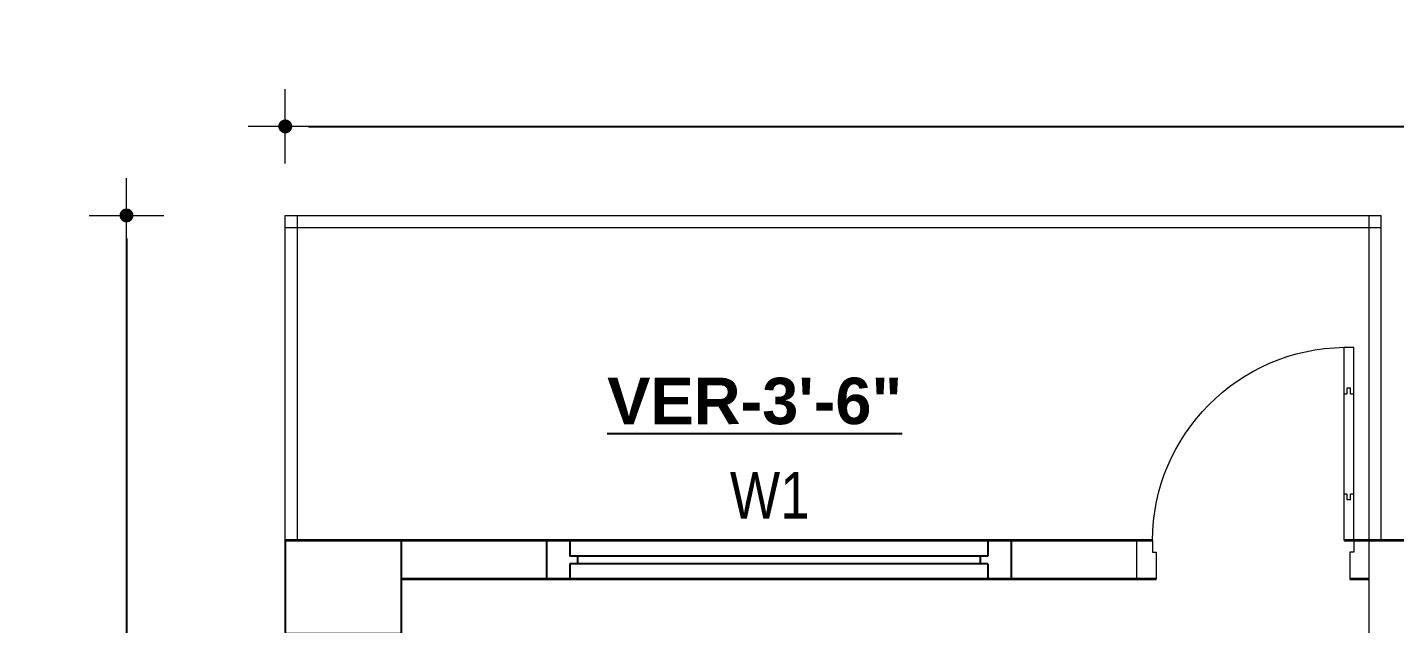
# Model space of a CAD drawing. Header units: inches. Extents: x -100787 to 3653, y -96809 to -8632.
# Drawn here: x -73493.3 to -73316.8, y -87185.7 to -87108.7 of the extents above; entities that cross this region are included whole.
import ezdxf

# ---------------------------------------------------------------- set-up
doc = ezdxf.new("R2010")
doc.units = ezdxf.units.IN
doc.header["$MEASUREMENT"] = 0
doc.header["$PDMODE"] = 99
for name, color, linetype, lineweight in [('1-FOUNDATION DIM', 31, 'Continuous', 5), ('door', 132, 'Continuous', 15), ('ELE.POWER', 10, 'Continuous', 20), ('Furniture Gr.Fl.', 6, 'Continuous', 5), ('R0D', 1, 'Continuous', 35), ('SB', 5, 'Continuous', 13)]:
    doc.layers.add(name, color=color, linetype=linetype, lineweight=lineweight)
for name, color, linetype in [('RCC', 6, 'Continuous'), ('TEX', 7, 'Continuous'), ('WINDOOR', 7, 'Continuous')]:
    doc.layers.add(name, color=color, linetype=linetype)
doc.styles.add('ARIAL', font='arial.ttf')
doc.styles.get("Standard").update_dxf_attribs({"font": 'ARIALN.TTF'})
doc.dimstyles.new('3-8', dxfattribs={"dimscale": 1.5, "dimtxt": 6, "dimasz": 2, "dimexe": 0.18, "dimexo": 6, "dimgap": 0, "dimtad": 0, "dimdec": 0, "dimzin": 3, "dimdsep": 46, "dimlunit": 3, "dimtxsty": 'ARIAL', "dimblk": 'DD', "dimcen": 1, "dimse1": 1, "dimse2": 1, "dimclrd": 256, "dimclrt": 256, "dimadec": 0, "dimazin": 0, "dimtfac": 0.5, "dimtdec": 0, "dimtmove": 2, "dimatfit": 0, "dimfxl": 0.18, "dimtvp": 0.75, "dimfrac": 1, "dimtolj": 1, "dimtzin": 0, "dimarcsym": 0})

# ---------------------------------------------------------------- blocks, each defined once
blk = doc.blocks.new('A$C154754DE')
at = {"layer": 'RCC'}
for p, q in [((0, 12), (15, 12)), ((0, 0), (0, 12)), ((15, 12), (15, 0)), ((15, 0), (0, 0))]:
    blk.add_line(p, q, dxfattribs=at)
blk = doc.blocks.new('D30')
at = {"layer": 'door'}
for p, q in [((2, 5), (2, 29.97)), ((3.25, 29.97), (2, 29.97)), ((3.25, 5), (3.25, 29.97)), ((2.4, 23.97), (2.4, 24.72)), ((2.85, 24.72), (2.4, 24.72)), ((2.85, 23.97), (2.85, 24.72)), ((2.4, 23.97), (2, 23.97)), ((3.25, 23.97), (2.85, 23.97)), ((2, 11), (2.4, 11)), ((2.4, 10.25), (2.4, 11)), ((2.85, 10.25), (2.85, 11)), ((2.85, 11), (3.25, 11)), ((2.4, 10.25), (2.85, 10.25)), ((0, 0), (0, 5)), ((0, 5), (2, 5)), ((2, 5), (2, 3.5)), ((2, 5), (3.25, 5)), ((30, 5), (28, 5)), ((28, 5), (28, 3.5)), ((30, 0), (30, 5)), ((2, 3.5), (2.5, 3.5)), ((2.5, 3.5), (2.5, 0)), ((28, 3.5), (27.5, 3.5)), ((27.5, 3.5), (27.5, 0)), ((2.5, 0), (0, 0)), ((27.5, 0), (30, 0))]:
    blk.add_line(p, q, dxfattribs=at)
blk.add_arc((2.89, 4.86), 25.11, 0.3204, 89.1727, dxfattribs=at)
blk = doc.blocks.new('W-1')
at = {"layer": 'WINDOOR'}
for p, q in [((-60, 0), (-60, -5)), ((-60, 0), (-57, 0)), ((-60, 0), (0, 0)), ((-57, 0), (-57, -2)), ((-3, 0), (-3, -2)), ((0, 0), (0, -5)), ((-57, -2), (-3, -2)), ((-57, -3), (-57, -5)), ((-57, -3), (-3, -3)), ((-56, -2), (-56, -3)), ((-4, -2), (-4, -3)), ((-3, -3), (-3, -5)), ((-57, -5), (-60, -5)), ((-60, -5), (0, -5)), ((0, -5), (-3, -5))]:
    blk.add_line(p, q, dxfattribs=at)
blk = doc.blocks.new('DD')
for p, q in [((0, 1.6), (0, -1.6)), ((-1.6, 0), (1.6, 0))]:
    blk.add_line(p, q)
at = {"const_width": 0.3}
blk.add_lwpolyline([(-0.15, 0, 1), (0.15, 0, 1)], format="xyb", close=True, dxfattribs=at)
blk = doc.blocks.new('*D486')
at = {"layer": 'Defpoints', "color": 0}
for p in [(-73124, -87121.5), (-73460, -87145), (-73124, -87145)]:
    blk.add_point(p, dxfattribs=at)
at = {"layer": 'Furniture Gr.Fl.', "lineweight": -2}
blk.add_line((-73457, -87121.5), (-73127, -87121.5), dxfattribs=at)
at = {"layer": 'Furniture Gr.Fl.', "lineweight": -2, "xscale": 3, "yscale": 3, "zscale": 3, "rotation": 180}
blk.add_blockref('DD', (-73460, -87121.5), dxfattribs=at)
at = {"layer": 'Furniture Gr.Fl.', "lineweight": -2, "xscale": 3, "yscale": 3, "zscale": 3}
blk.add_blockref('DD', (-73124, -87121.5), dxfattribs=at)
at = {"layer": 'Furniture Gr.Fl.', "insert": (-73292, -87114.61), "char_height": 9, "attachment_point": 5, "style": 'ARIAL'}
blk.add_mtext('\\A1;28\'-0"', dxfattribs=at)
blk = doc.blocks.new('*D487')
at = {"layer": 'Defpoints', "color": 0}
for p in [(-73460, -87133), (-73480.5, -87891), (-73460, -87891)]:
    blk.add_point(p, dxfattribs=at)
at = {"layer": 'Furniture Gr.Fl.', "lineweight": -2}
blk.add_line((-73480.5, -87136), (-73480.5, -87888), dxfattribs=at)
at = {"layer": 'Furniture Gr.Fl.', "lineweight": -2, "xscale": 3, "yscale": 3, "zscale": 3}
for p, rotation in [((-73480.5, -87133), 90), ((-73480.5, -87891), 270)]:
    blk.add_blockref('DD', p, dxfattribs=dict(at, rotation=rotation))
at = {"layer": 'Furniture Gr.Fl.', "insert": (-73487.4, -87512), "char_height": 9, "attachment_point": 5, "rotation": 90, "style": 'ARIAL'}
blk.add_mtext('\\A1;63\'-2"', dxfattribs=at)

msp = doc.modelspace()

# ---------------------------------------------------------------- linework, layer by layer
at = {"layer": 'ELE.POWER'}
msp.add_line((-73320.04, -87296), (-73320.04, -87180), dxfattribs=at)
at = {"layer": 'R0D'}
for p, q in [((-73348.04, -87175), (-73460, -87175)), ((-73455, -87175), (-73455, -87175)), ((-73267.04, -87175), (-73323.29, -87175)), ((-73460, -87180), (-73460, -87180)), ((-73347.54, -87180), (-73445, -87180)), ((-73320.04, -87180), (-73322.54, -87180))]:
    msp.add_line(p, q, dxfattribs=at)
at = {"layer": 'SB'}
for p, q in [((-73460, -87175), (-73460, -87133)), ((-73460, -87133), (-73318.48, -87133)), ((-73460, -87134.56), (-73318.48, -87134.56)), ((-73458.44, -87175), (-73458.44, -87133)), ((-73320.04, -87180), (-73320.04, -87133)), ((-73318.48, -87175), (-73318.48, -87133))]:
    msp.add_line(p, q, dxfattribs=at)

# ---------------------------------------------------------------- block references
at = {"layer": '1-FOUNDATION DIM', "xscale": -1}
msp.add_blockref('D30', (-73320.04, -87180), dxfattribs=at)
at = {"layer": 'RCC', "xscale": -1, "rotation": 180}
msp.add_blockref('A$C154754DE', (-73460, -87175), dxfattribs=at)
at = {"layer": 'WINDOOR', "ltscale": 10, "xscale": -1}
msp.add_blockref('W-1', (-73426.27, -87175), dxfattribs=at)

# ---------------------------------------------------------------- texts
at = {"layer": 'TEX', "insert": (-73399.39, -87157.01), "char_height": 6, "width": 86.6093, "attachment_point": 5, "rotation": 0.025}
msp.add_mtext('{\\fArial|b1|i0|c0|p34;\\LVER-3\'-6"}', dxfattribs=at)
at = {"layer": 'TEX', "linetype": 'ByBlock', "insert": (-73392.28, -87166.15), "char_height": 6, "width": 18.7715, "attachment_point": 3}
msp.add_mtext('{\\fArial Narrow|b0|i0|c0|p34;W1}', dxfattribs=at)

# ---------------------------------------------------------------- dimensions: what is measured, and where the dimension line sits
at = {"layer": 'Furniture Gr.Fl.'}
dim = msp.add_linear_dim(base=(-73124, -87121.5), p1=(-73460, -87145), p2=(-73124, -87145), dimstyle='3-8', dxfattribs=at)
dim.commit()
dim.dimension.update_dxf_attribs({"geometry": '*D486', "text_midpoint": (-73292, -87114.61)})
dim = msp.add_linear_dim(base=(-73480.5, -87891), p1=(-73460, -87133), p2=(-73460, -87891), angle=90, dimstyle='3-8', dxfattribs=at)
dim.commit()
dim.dimension.update_dxf_attribs({"geometry": '*D487', "text_midpoint": (-73487.4, -87512)})

doc.saveas('drawing.dxf')
